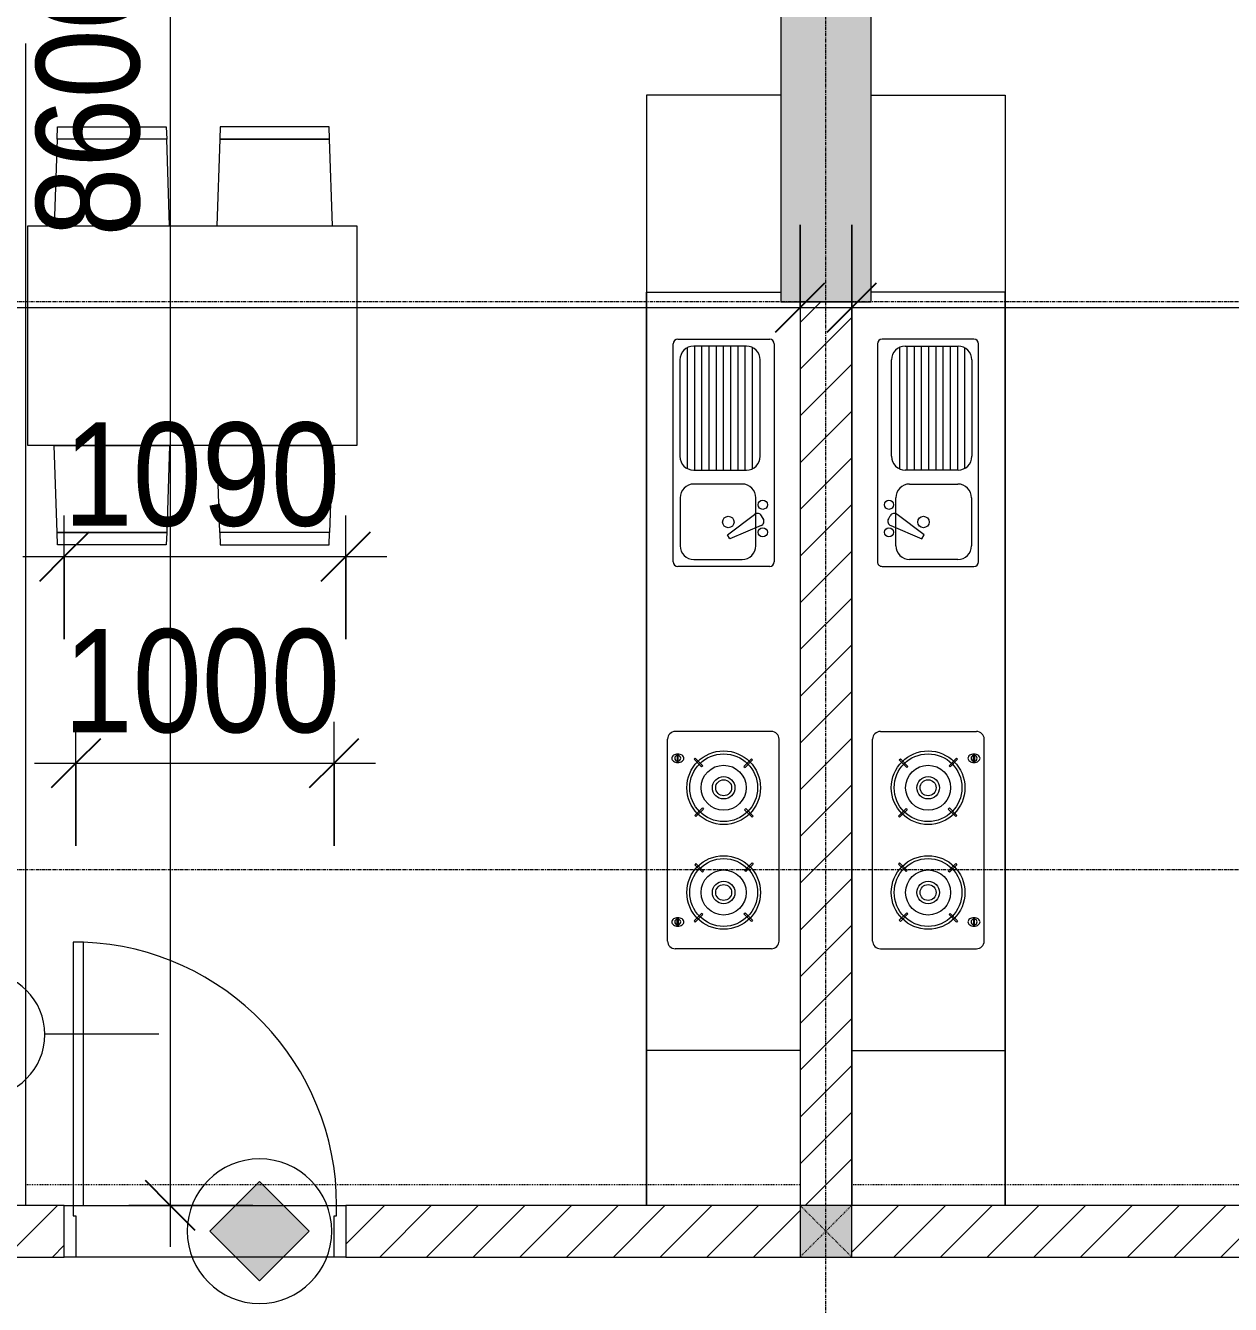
# Model space of a CAD drawing. Header units: millimetres. Extents: x 1591 to 240306, y -15958 to 82755.
# Drawn here: x 99654 to 104321, y 35354 to 40307 of the extents above; entities that cross this region are included whole.
import ezdxf

# ---------------------------------------------------------------- set-up
doc = ezdxf.new("R2010")
doc.units = ezdxf.units.MM
for name, pattern in [('Dash', [6, 3, -3]), ('Dash 1_8_', [6.35, 3.175, -3.175]), ('Grid Line', [22.225, 12.7, -3.175, 3.175, -3.175])]:
    doc.linetypes.add(name, pattern=pattern)
for name, color, linetype, lineweight in [('0-1', 7, 'Continuous', 5), ('A-ANNO-DIMS', 211, 'Continuous', 9), ('A-ANNO-DIMS-160', 211, 'Continuous', 9), ('A-ANNO-NOTE', 131, 'Continuous', 9), ('A-AREA', 32, 'Dash 1_8_', 9), ('A-DETL-GENF-2', 1, 'Continuous', 9), ('A-DOOR-3', 1, 'Continuous', 9), ('A-DOOR-FRAM-1', 1, 'Continuous', 9), ('A-DOOR-IDEN', 31, 'Continuous', 9), ('A-FLOR-2', 9, 'Continuous', 9), ('A-WALL', 113, 'Continuous', 9), ('A-WALL-3', 113, 'Continuous', 18), ('A-WALL-PATT-2', 111, 'Continuous', 9), ('I-FURN', 30, 'Continuous', 9), ('I-FURN-1', 254, 'Continuous', 9), ('S-COLS', 52, 'Continuous', 9), ('S-COLS-1', 52, 'Continuous', 5), ('S-COLS-2', 7, 'Continuous', 18), ('S-COLS-5', 52, 'Continuous', 18), ('S-COLS-HDLN', 52, 'Dash', 9), ('S-GRID-1', 1, 'Grid Line', 9)]:
    doc.layers.add(name, color=color, linetype=linetype, lineweight=lineweight)
doc.styles.add('UTM Avo', font='UTM Avo.ttf', dxfattribs={"width": 0.9, "height": 400})
doc.dimstyles.new('1_Dim_chi_tiet_2_5', dxfattribs={"dimscale": 304.8, "dimtxt": 399.720379, "dimasz": 0.629921, "dimexe": 0.524934, "dimexo": 0.0625, "dimgap": 0.052493, "dimtad": 1, "dimdec": 0, "dimrnd": 5, "dimzin": 0, "dimdsep": 46, "dimtxsty": 'UTM Avo', "dimblk1": 'OBLIQUE', "dimblk2": 'OBLIQUE', "dimsah": 1, "dimcen": 0.09, "dimdle": 0.524934, "dimazin": 0, "dimtfac": 1, "dimtdec": 4, "dimtix": 1, "dimtmove": 0, "dimatfit": 3, "dimfxl": 1.049869, "dimfxlon": 1, "dimtvp": 1, "dimtolj": 1, "dimtzin": 0, "dimarcsym": 2})
doc.dimstyles.new('1_Dim_chi_tiet_2_5_1', dxfattribs={"dimscale": 304.8, "dimtxt": 399.720379, "dimasz": 0.629921, "dimexe": 0.524934, "dimexo": 0.0625, "dimgap": 0.052493, "dimtad": 1, "dimdec": 0, "dimrnd": 5, "dimzin": 0, "dimdsep": 46, "dimtxsty": 'UTM Avo', "dimblk1": 'OBLIQUE', "dimblk2": 'OBLIQUE', "dimsah": 1, "dimcen": 0.09, "dimdle": 0.524934, "dimazin": 0, "dimtfac": 1, "dimtdec": 4, "dimtix": 1, "dimtmove": 0, "dimatfit": 3, "dimfxl": 1.049869, "dimfxlon": 1, "dimtvp": 1, "dimtolj": 1, "dimtzin": 0, "dimarcsym": 2})
pattern_1 = [(45, (11001.35, 0), (-90.50967, 90.50967), [])]

# ---------------------------------------------------------------- blocks, each defined once
blk = doc.blocks.new('NCV_TKTC_KET CAU_rvt-1-TKCS_MB TẦNG 3-4')
at = {"layer": 'S-COLS-1'}
blk.add_hatch(color=256, dxfattribs=at).paths.add_polyline_path([(91927.6, 39236.9), (91927.6, 40536.9), (91577.6, 40536.9), (91577.6, 39236.9)])
at = {"layer": 'S-COLS-2'}
for p, q in [((91577.6, 40536.9), (91577.6, 39236.9)), ((91927.6, 39236.9), (91927.6, 40536.9)), ((91577.6, 39236.9), (91927.6, 39236.9))]:
    blk.add_line(p, q, dxfattribs=at)
blk = doc.blocks.new('HE BEP A - HE BEP A-V185-TKCS_MB TẦNG 3-4')
at = {"layer": 'I-FURN'}
for p, q in [((3.5, -11), (765.9, -11)), ((3.5, -530.3), (3.5, -11)), ((765.9, -11), (765.9, -530.3)), ((765.9, -11), (765.9, -530.3)), ((4303.1, -11), (765.9, -11)), ((3703.5, -605.3), (3703.5, -11)), ((3279.1, -92.2), (2497.5, -92.2)), ((948.4, -131.7), (948.4, -487.8)), ((1810.5, -114.2), (965.9, -114.2)), ((1028.4, -139.9), (1401.8, -139.9)), ((1562.5, -140.8), (1747.9, -140.8)), ((1828, -487.8), (1828, -131.7)), ((2467.5, -494.2), (2467.5, -122.2)), ((2555.1, -129.3), (2587.6, -129.3)), ((2555.1, -133.3), (2555.1, -129.3)), ((2587.6, -133.3), (2555.1, -133.3)), ((2587.6, -129.3), (2587.6, -133.3)), ((3189, -129.3), (3189, -133.3)), ((3221.5, -129.3), (3189, -129.3)), ((3189, -133.3), (3221.5, -133.3)), ((3221.5, -133.3), (3221.5, -129.3)), ((3309.1, -494.2), (3309.1, -122.2)), ((975, -397.7), (975, -193.3)), ((975, -195.9), (1455.1, -195.9)), ((981.5, -167.9), (1448.7, -167.9)), ((1455.1, -193.3), (1455.1, -397.7)), ((1509.1, -380.9), (1509.1, -194.2)), ((1801.3, -194.2), (1801.3, -380.9)), ((2575.3, -194.9), (2570.9, -199.3)), ((2604.4, -224), (2575.3, -194.9)), ((2792.8, -197.7), (2763.7, -226.8)), ((2797.2, -202), (2792.8, -197.7)), ((2979.4, -202), (2983.8, -197.7)), ((2983.8, -197.7), (3012.9, -226.8)), ((3172.2, -224), (3201.4, -194.9)), ((3201.4, -194.9), (3205.8, -199.3)), ((975, -223.9), (1455.1, -223.9)), ((2570.9, -199.3), (2600, -228.4)), ((2600, -228.4), (2604.4, -224)), ((2763.7, -226.8), (2768.1, -231.2)), ((2768.1, -231.2), (2797.2, -202)), ((3008.5, -231.2), (2979.4, -202)), ((3012.9, -226.8), (3008.5, -231.2)), ((3176.6, -228.4), (3172.2, -224)), ((3205.8, -199.3), (3176.6, -228.4)), ((975, -251.9), (1455.1, -251.9)), ((975, -279.9), (1455.1, -279.9)), ((975, -307.9), (1455.1, -307.9)), ((975, -335.9), (1455.1, -335.9)), ((1706.2, -324.4), (1627.3, -429.4)), ((1670.1, -454.1), (1721.6, -333.3)), ((1721.6, -333.3), (1706.2, -324.4)), ((975, -363.9), (1455.1, -363.9)), ((975, -391.9), (1455.1, -391.9)), ((2573.6, -416.8), (2602.8, -387.7)), ((2607.1, -392.1), (2578, -421.2)), ((2602.8, -387.7), (2607.1, -392.1)), ((2766.5, -394.9), (2770.8, -390.5)), ((2795.6, -424), (2766.5, -394.9)), ((2770.8, -390.5), (2800, -419.6)), ((3005.8, -390.5), (2976.7, -419.6)), ((2981.1, -424), (3010.2, -394.9)), ((3010.2, -394.9), (3005.8, -390.5)), ((3173.9, -387.7), (3169.5, -392.1)), ((3169.5, -392.1), (3198.6, -421.2)), ((3203, -416.8), (3173.9, -387.7)), ((979.9, -419.9), (1450.3, -419.9)), ((1747.9, -434.2), (1562.5, -434.2)), ((2578, -421.2), (2573.6, -416.8)), ((2800, -419.6), (2795.6, -424)), ((2976.7, -419.6), (2981.1, -424)), ((3198.6, -421.2), (3203, -416.8)), ((1401.8, -451.1), (1028.4, -451.1)), ((1644.6, -463.3), (1632.2, -456.1)), ((965.9, -505.3), (1810.5, -505.3)), ((3279.1, -524.2), (2497.5, -524.2))]:
    blk.add_line(p, q, dxfattribs=at)
for centre, radius in [((2685.4, -309.4), 142.6), ((2685.4, -309.4), 131.3), ((3091.2, -309.4), 142.6), ((3091.2, -309.4), 131.3), ((2685.4, -309.4), 87.2), ((3091.2, -309.4), 87.2), ((2685.4, -309.4), 43.6), ((2685.4, -309.4), 30.9), ((3091.2, -309.4), 43.6), ((3091.2, -309.4), 30.9), ((1656.3, -327.5), 22.2), ((1589.4, -460.9), 17.8), ((1696.1, -460.9), 17.8)]:
    blk.add_circle(centre, radius, dxfattribs=at)
for centre, radius, start, end in [((2497.5, -122.2), 30, 90, 180), ((3279.1, -122.2), 30, 360, 90), ((965.9, -131.7), 17.5, 90, 180), ((1028.4, -193.3), 53.3, 90, 180), ((1401.8, -193.3), 53.3, 0, 90), ((1562.5, -194.2), 53.3, 90, 180), ((1747.9, -194.2), 53.3, 0, 90), ((1810.5, -131.7), 17.5, 0, 90), ((2588.6, -131.7), 33.5, 163.9419, 180), ((2588.6, -131.7), 33.5, 180, 196.0581), ((2580.1, -129.2), 24.7, 145.204, 163.9419), ((2580.1, -134.1), 24.7, 196.0581, 214.796), ((2571.3, -131.3), 11.6, 9.7177, 170.2823), ((2571.3, -131.3), 11.6, 189.9102, 350.0898), ((2574.8, -125.5), 18.1, 120.7976, 145.204), ((2574.8, -137.9), 18.1, 214.796, 239.2024), ((2571.4, -119.8), 11.5, 90, 120.7976), ((2571.4, -119.8), 11.5, 59.2024, 90), ((2568, -125.5), 18.1, 34.796, 59.2024), ((2568, -137.9), 18.1, 300.7976, 325.204), ((2562.6, -129.2), 24.7, 16.0581, 34.796), ((2562.6, -134.1), 24.7, 325.204, 343.9419), ((2554.1, -131.7), 33.5, 0, 16.0581), ((2554.1, -131.7), 33.5, 343.9419, 0), ((3222.5, -131.7), 33.5, 163.9419, 180), ((3222.5, -131.7), 33.5, 180, 196.0581), ((3214, -129.2), 24.7, 145.204, 163.9419), ((3214, -134.1), 24.7, 196.0581, 214.796), ((3208.7, -125.5), 18.1, 120.7976, 145.204), ((3208.7, -137.9), 18.1, 214.796, 239.2024), ((3205.3, -131.3), 11.6, 9.7177, 170.2823), ((3205.3, -131.3), 11.6, 189.9102, 350.0898), ((3205.3, -119.8), 11.5, 90, 120.7976), ((3205.3, -119.8), 11.5, 59.2024, 90), ((3201.9, -125.5), 18.1, 34.796, 59.2024), ((3201.9, -137.9), 18.1, 300.7976, 325.204), ((3196.5, -129.2), 24.7, 16.0581, 34.796), ((3196.5, -134.1), 24.7, 325.204, 343.9419), ((3188, -131.7), 33.5, 0, 16.0581), ((3188, -131.7), 33.5, 343.9419, 0), ((2571.4, -143.6), 11.5, 239.2024, 270), ((2571.4, -143.6), 11.5, 270, 300.7976), ((3205.3, -143.6), 11.5, 239.2024, 270), ((3205.3, -143.6), 11.5, 270, 300.7976), ((1562.5, -380.9), 53.3, 180, 270), ((1747.9, -380.9), 53.3, 270, 0), ((1028.4, -397.7), 53.3, 180, 270), ((1401.8, -397.7), 53.3, 270, 0), ((1641, -440.7), 17.8, 140.5382, 240.0479), ((965.9, -487.8), 17.5, 180, 270), ((1653.4, -447.9), 17.8, 240.0479, 339.4621), ((1810.5, -487.8), 17.5, 270, 0), ((2497.5, -494.2), 30, 180, 270), ((3279.1, -494.2), 30, 270, 0)]:
    blk.add_arc(centre, radius, start, end, dxfattribs=at)
at = {"layer": 'I-FURN-1'}
for p, q in [((3.5, -11), (4303.1, -11)), ((3.5, -530.3), (3.5, -11))]:
    blk.add_line(p, q, dxfattribs=at)
blk = doc.blocks.new('HE BEP A - HE BEP A-V177-TKCS_MB TẦNG 3-4')
at = {"layer": 'I-FURN'}
for p, q in [((3703.5, 605.3), (3703.5, 11)), ((3.5, 530.3), (3.5, 11)), ((765.9, 11), (765.9, 530.3)), ((765.9, 11), (765.9, 530.3)), ((965.9, 505.3), (1810.5, 505.3)), ((3279.1, 524.2), (2497.5, 524.2)), ((948.4, 131.7), (948.4, 487.8)), ((1401.8, 451.1), (1028.4, 451.1)), ((1644.6, 463.3), (1632.2, 456.1)), ((1670.1, 454.1), (1721.6, 333.3)), ((1828, 487.8), (1828, 131.7)), ((2467.5, 494.2), (2467.5, 122.2)), ((3309.1, 494.2), (3309.1, 122.2)), ((975, 397.7), (975, 193.3)), ((979.9, 419.9), (1450.3, 419.9)), ((1455.1, 193.3), (1455.1, 397.7)), ((1747.9, 434.2), (1562.5, 434.2)), ((1706.2, 324.4), (1627.3, 429.4)), ((2578, 421.2), (2573.6, 416.8)), ((2573.6, 416.8), (2602.8, 387.7)), ((2607.1, 392.1), (2578, 421.2)), ((2795.6, 424), (2766.5, 394.9)), ((2770.8, 390.5), (2800, 419.6)), ((2800, 419.6), (2795.6, 424)), ((2976.7, 419.6), (2981.1, 424)), ((3005.8, 390.5), (2976.7, 419.6)), ((2981.1, 424), (3010.2, 394.9)), ((3169.5, 392.1), (3198.6, 421.2)), ((3203, 416.8), (3173.9, 387.7)), ((3198.6, 421.2), (3203, 416.8)), ((975, 391.9), (1455.1, 391.9)), ((975, 363.9), (1455.1, 363.9)), ((1509.1, 380.9), (1509.1, 194.2)), ((1801.3, 194.2), (1801.3, 380.9)), ((2602.8, 387.7), (2607.1, 392.1)), ((2766.5, 394.9), (2770.8, 390.5)), ((3010.2, 394.9), (3005.8, 390.5)), ((3173.9, 387.7), (3169.5, 392.1)), ((975, 335.9), (1455.1, 335.9)), ((975, 307.9), (1455.1, 307.9)), ((1721.6, 333.3), (1706.2, 324.4)), ((975, 279.9), (1455.1, 279.9)), ((975, 251.9), (1455.1, 251.9)), ((975, 223.9), (1455.1, 223.9)), ((2570.9, 199.3), (2600, 228.4)), ((2575.3, 194.9), (2570.9, 199.3)), ((2604.4, 224), (2575.3, 194.9)), ((2600, 228.4), (2604.4, 224)), ((2763.7, 226.8), (2768.1, 231.2)), ((2792.8, 197.7), (2763.7, 226.8)), ((2768.1, 231.2), (2797.2, 202)), ((2797.2, 202), (2792.8, 197.7)), ((3008.5, 231.2), (2979.4, 202)), ((2979.4, 202), (2983.8, 197.7)), ((2983.8, 197.7), (3012.9, 226.8)), ((3012.9, 226.8), (3008.5, 231.2)), ((3176.6, 228.4), (3172.2, 224)), ((3172.2, 224), (3201.4, 194.9)), ((3205.8, 199.3), (3176.6, 228.4)), ((3201.4, 194.9), (3205.8, 199.3)), ((975, 195.9), (1455.1, 195.9)), ((981.5, 167.9), (1448.7, 167.9)), ((1810.5, 114.2), (965.9, 114.2)), ((1028.4, 139.9), (1401.8, 139.9)), ((1562.5, 140.8), (1747.9, 140.8)), ((2555.1, 133.3), (2555.1, 129.3)), ((2587.6, 133.3), (2555.1, 133.3)), ((2555.1, 129.3), (2587.6, 129.3)), ((2587.6, 129.3), (2587.6, 133.3)), ((3189, 129.3), (3189, 133.3)), ((3189, 133.3), (3221.5, 133.3)), ((3221.5, 129.3), (3189, 129.3)), ((3221.5, 133.3), (3221.5, 129.3)), ((3279.1, 92.2), (2497.5, 92.2)), ((3.5, 11), (765.9, 11)), ((4303.1, 11), (765.9, 11))]:
    blk.add_line(p, q, dxfattribs=at)
for centre, radius in [((1589.4, 460.9), 17.8), ((1696.1, 460.9), 17.8), ((2685.4, 309.4), 142.6), ((3091.2, 309.4), 142.6), ((2685.4, 309.4), 131.3), ((2685.4, 309.4), 87.2), ((3091.2, 309.4), 131.3), ((3091.2, 309.4), 87.2), ((1656.3, 327.5), 22.2), ((2685.4, 309.4), 43.6), ((3091.2, 309.4), 43.6), ((2685.4, 309.4), 30.9), ((3091.2, 309.4), 30.9)]:
    blk.add_circle(centre, radius, dxfattribs=at)
for centre, radius, start, end in [((965.9, 487.8), 17.5, 90, 180), ((1810.5, 487.8), 17.5, 0, 90), ((2497.5, 494.2), 30, 90, 180), ((3279.1, 494.2), 30, 360, 90), ((1028.4, 397.7), 53.3, 90, 180), ((1401.8, 397.7), 53.3, 360, 90), ((1641, 440.7), 17.8, 119.9521, 219.4618), ((1653.4, 447.9), 17.8, 20.5379, 119.9521), ((1562.5, 380.9), 53.3, 90, 180), ((1747.9, 380.9), 53.3, 360, 90), ((1028.4, 193.3), 53.3, 180, 270), ((1401.8, 193.3), 53.3, 270, 360), ((1562.5, 194.2), 53.3, 180, 270), ((1747.9, 194.2), 53.3, 270, 360), ((2574.8, 137.9), 18.1, 120.7976, 145.204), ((2571.4, 143.6), 11.5, 90, 120.7976), ((2571.4, 143.6), 11.5, 59.2024, 90), ((2568, 137.9), 18.1, 34.796, 59.2024), ((3208.7, 137.9), 18.1, 120.7976, 145.204), ((3205.3, 143.6), 11.5, 90, 120.7976), ((3205.3, 143.6), 11.5, 59.2024, 90), ((3201.9, 137.9), 18.1, 34.796, 59.2024), ((965.9, 131.7), 17.5, 180, 270), ((1810.5, 131.7), 17.5, 270, 360), ((2497.5, 122.2), 30, 180, 270), ((2588.6, 131.7), 33.5, 163.9419, 180), ((2588.6, 131.7), 33.5, 180, 196.0581), ((2580.1, 134.1), 24.7, 145.204, 163.9419), ((2580.1, 129.2), 24.7, 196.0581, 214.796), ((2571.3, 131.3), 11.6, 9.9102, 170.0898), ((2571.3, 131.3), 11.6, 189.7177, 350.2823), ((2574.8, 125.5), 18.1, 214.796, 239.2024), ((2571.4, 119.8), 11.5, 239.2024, 270), ((2571.4, 119.8), 11.5, 270, 300.7976), ((2568, 125.5), 18.1, 300.7976, 325.204), ((2562.6, 134.1), 24.7, 16.0581, 34.796), ((2562.6, 129.2), 24.7, 325.204, 343.9419), ((2554.1, 131.7), 33.5, 0, 16.0581), ((2554.1, 131.7), 33.5, 343.9419, 0), ((3222.5, 131.7), 33.5, 163.9419, 180), ((3222.5, 131.7), 33.5, 180, 196.0581), ((3214, 134.1), 24.7, 145.204, 163.9419), ((3214, 129.2), 24.7, 196.0581, 214.796), ((3208.7, 125.5), 18.1, 214.796, 239.2024), ((3205.3, 131.3), 11.6, 9.9102, 170.0898), ((3205.3, 131.3), 11.6, 189.7177, 350.2823), ((3205.3, 119.8), 11.5, 239.2024, 270), ((3205.3, 119.8), 11.5, 270, 300.7976), ((3201.9, 125.5), 18.1, 300.7976, 325.204), ((3196.5, 134.1), 24.7, 16.0581, 34.796), ((3196.5, 129.2), 24.7, 325.204, 343.9419), ((3188, 131.7), 33.5, 0, 16.0581), ((3188, 131.7), 33.5, 343.9419, 0), ((3279.1, 122.2), 30, 270, 360)]:
    blk.add_arc(centre, radius, start, end, dxfattribs=at)
at = {"layer": 'I-FURN-1'}
for p, q in [((3.5, 530.3), (3.5, 11)), ((3.5, 11), (4303.1, 11))]:
    blk.add_line(p, q, dxfattribs=at)
blk = doc.blocks.new('RES_BAN AN 1 - RES_BAN AN 1-885813-TKCS_MB TẦNG 3-4')
at = {"layer": 'I-FURN-1'}
for p, q in [((-425, 1275), (425, 1275)), ((-425, 0), (-425, 1275)), ((425, 1275), (425, 0)), ((-761.9, 1168.8), (-809.6, 1167.2)), ((-809.6, 1167.2), (-809.6, 745.3)), ((-425, 1180), (-761.9, 1168.8)), ((-761.9, 1168.8), (-761.9, 743.8)), ((-761.9, 743.8), (-761.9, 1168.8)), ((-425, 732.5), (-425, 1180)), ((425, 1180), (761.9, 1168.8)), ((425, 732.5), (425, 1180)), ((761.9, 1168.8), (761.9, 743.8)), ((761.9, 1168.8), (761.9, 743.8)), ((809.6, 1167.2), (761.9, 1168.8)), ((809.6, 745.3), (809.6, 1167.2)), ((-809.6, 745.3), (-761.9, 743.8)), ((-761.9, 743.8), (-425, 732.5)), ((761.9, 743.8), (425, 732.5)), ((761.9, 743.8), (809.6, 745.3)), ((-425, 549.7), (-761.9, 538.5)), ((-425, 102.3), (-425, 549.7)), ((425, 549.7), (761.9, 538.5)), ((425, 102.3), (425, 549.7)), ((-809.6, 536.9), (-761.9, 538.5)), ((-809.6, 115.1), (-809.6, 536.9)), ((-761.9, 538.5), (-761.9, 113.5)), ((-761.9, 538.5), (-761.9, 113.5)), ((761.9, 538.5), (761.9, 113.5)), ((761.9, 538.5), (809.6, 536.9)), ((761.9, 113.5), (761.9, 538.5)), ((809.6, 536.9), (809.6, 115.1)), ((-761.9, 113.5), (-809.6, 115.1)), ((-761.9, 113.5), (-425, 102.3)), ((761.9, 113.5), (425, 102.3)), ((809.6, 115.1), (761.9, 113.5)), ((425, 0), (-425, 0))]:
    blk.add_line(p, q, dxfattribs=at)
blk = doc.blocks.new('NCV_TKTC_TANG 3 - 4_rvt-2-TKCS_MB TẦNG 3-4')
at = {"layer": 'A-FLOR-2'}
for p, q in [((88652.7, 40236.9), (88652.7, 35737.4)), ((91852.6, 39236.9), (91852.6, 35737.4)), ((88837.6, 35737.4), (89857.6, 35737.4))]:
    blk.add_line(p, q, dxfattribs=at)
at = {"layer": 'I-FURN-1'}
for name, p, rotation in [('HE BEP A - HE BEP A-V177-TKCS_MB TẦNG 3-4', (91047.2, 40040.4), 270.0000000000001), ('HE BEP A - HE BEP A-V185-TKCS_MB TẦNG 3-4', (92457.9, 40040.4), 269.9999999999999), ('RES_BAN AN 1 - RES_BAN AN 1-885813-TKCS_MB TẦNG 3-4', (88660.8, 39105.7), 270.0000000000001)]:
    blk.add_blockref(name, p, dxfattribs=dict(at, rotation=rotation))
blk = doc.blocks.new('FD_05 - FD_05-1000x2200mm-835433-TKCS_MB TẦNG 3-4')
at = {"layer": 'A-DETL-GENF-2'}
for p, q in [((510, -100), (470, -100)), ((470, -100), (470, -1120)), ((510, -1120), (510, -100)), ((470, -1120), (510, -1120))]:
    blk.add_line(p, q, dxfattribs=at)
blk.add_arc((510, -100), 1020, 180, 267.7525, dxfattribs=at)
at = {"layer": 'A-DOOR-FRAM-1'}
for p, q in [((-545, 100), (-500, 100)), ((-545, -100), (-545, 100)), ((-500, 100), (-500, -60)), ((500, 100), (545, 100)), ((500, -60), (500, 100)), ((545, 100), (545, -100)), ((-500, -60), (-510, -60)), ((-510, -60), (-510, -100)), ((510, -60), (500, -60)), ((510, -100), (510, -60)), ((-510, -100), (-545, -100)), ((545, -100), (510, -100))]:
    blk.add_line(p, q, dxfattribs=at)
blk = doc.blocks.new('G1_SOF - BO TRU - 200x200-3054293-TKCS_MB TẦNG 3-4')
at = {"layer": 'S-COLS'}
blk.add_hatch(color=256, dxfattribs=at).paths.add_polyline_path([(100, -100), (100, 100), (-100, 100), (-100, -100)])
at = {"layer": 'S-COLS-5'}
for p, q in [((100, 100), (-100, 100)), ((-100, 100), (-100, -100)), ((100, -100), (100, 100)), ((-100, -100), (100, -100))]:
    blk.add_line(p, q, dxfattribs=at)
at = {"layer": 'S-COLS-HDLN'}
for p, q in [((100, 100), (-100, -100)), ((-100, 100), (100, -100))]:
    blk.add_line(p, q, dxfattribs=at)
blk = doc.blocks.new('DIMBLOCK117-TKCS_MB TẦNG 3-4')
at = {"layer": 'A-ANNO-DIMS-160'}
for p, q in [((99803.9, 37930), (99803.9, 38410)), ((100893.9, 37930), (100893.9, 38410)), ((99643.9, 38250), (101053.9, 38250)), ((99803.9, 38250), (99803.9, 37930)), ((100893.9, 38250), (100893.9, 37930))]:
    blk.add_line(p, q, dxfattribs=at)
at = {"layer": 'A-ANNO-DIMS-160', "lineweight": 25}
for p, q in [((99803.9, 38250), (99899.9, 38346)), ((100893.9, 38250), (100989.9, 38346)), ((99803.9, 38250), (99707.9, 38154)), ((100893.9, 38250), (100797.9, 38154))]:
    blk.add_line(p, q, dxfattribs=at)
at = {"layer": 'A-ANNO-DIMS-160', "color": 0, "insert": (99801.1, 38769.6), "char_height": 400, "width": 1314.636, "attachment_point": 1, "line_spacing_factor": 1.110334, "style": 'UTM Avo'}
blk.add_mtext('1090', dxfattribs=at)
blk = doc.blocks.new('_Oblique')
at = {"color": 0, "linetype": 'ByBlock', "lineweight": -2}
blk.add_line((-0.5, -0.5), (0.5, 0.5), dxfattribs=at)
blk = doc.blocks.new('DIMBLOCK138-TKCS_MB TẦNG 3-4')
at = {"layer": 'A-ANNO-DIMS-160'}
for p, q in [((99848.9, 37130), (99848.9, 37610)), ((100848.9, 37130), (100848.9, 37610)), ((99688.9, 37450), (101008.9, 37450)), ((99848.9, 37450), (99848.9, 37130)), ((100848.9, 37450), (100848.9, 37130))]:
    blk.add_line(p, q, dxfattribs=at)
at = {"layer": 'A-ANNO-DIMS-160', "lineweight": 25}
for p, q in [((99848.9, 37450), (99944.9, 37546)), ((100848.9, 37450), (100944.9, 37546)), ((99848.9, 37450), (99752.9, 37354)), ((100848.9, 37450), (100752.9, 37354))]:
    blk.add_line(p, q, dxfattribs=at)
at = {"layer": 'A-ANNO-DIMS-160', "color": 0, "insert": (99801.1, 37969.6), "char_height": 400, "width": 1314.636, "attachment_point": 1, "line_spacing_factor": 1.110334, "style": 'UTM Avo'}
blk.add_mtext('1000', dxfattribs=at)
blk = doc.blocks.new('HDNDCT_GHI CHÚ CỬA CHỐNG CHÁY EI30 - HDNDCT_GHI CHÚ CỬA CHỐNG CHÁY EI30-2461928-TKCS_MB TẦNG 3-4')
at = {"layer": 'A-ANNO-NOTE'}
blk.add_hatch(color=256, dxfattribs=at).paths.add_polyline_path([(-1.2, 0), (0, 1.2), (1.2, 0), (0, -1.2)])
for p, q in [((0, 1.2), (-1.2, 0)), ((1.2, 0), (0, 1.2)), ((-1.2, 0), (0, -1.2)), ((0, -1.2), (1.2, 0))]:
    blk.add_line(p, q, dxfattribs=at)
for start, end in [(360, 180), (180, 360)]:
    blk.add_arc((0, 0), 1.75, start, end, dxfattribs=at)
blk = doc.blocks.new('DIMBLOCK230-TKCS_MB TẦNG 3-4')
at = {"layer": 'A-ANNO-DIMS-160'}
for p, q in [((99803.9, 37930), (99803.9, 38410)), ((100893.9, 37930), (100893.9, 38410)), ((99643.9, 38250), (101053.9, 38250)), ((99803.9, 38250), (99803.9, 37930)), ((100893.9, 38250), (100893.9, 37930))]:
    blk.add_line(p, q, dxfattribs=at)
at = {"layer": 'A-ANNO-DIMS-160', "lineweight": 25}
for p, q in [((99803.9, 38250), (99899.9, 38346)), ((100893.9, 38250), (100989.9, 38346)), ((99803.9, 38250), (99707.9, 38154)), ((100893.9, 38250), (100797.9, 38154))]:
    blk.add_line(p, q, dxfattribs=at)
at = {"layer": 'A-ANNO-DIMS-160', "color": 0, "insert": (99801.1, 38769.6), "char_height": 400, "width": 1314.636, "attachment_point": 1, "line_spacing_factor": 1.110334, "style": 'UTM Avo'}
blk.add_mtext('1090', dxfattribs=at)
blk = doc.blocks.new('DIMBLOCK252-TKCS_MB TẦNG 3-4')
at = {"layer": 'A-ANNO-DIMS-160'}
for p, q in [((99848.9, 37130), (99848.9, 37610)), ((100848.9, 37130), (100848.9, 37610)), ((99688.9, 37450), (101008.9, 37450)), ((99848.9, 37450), (99848.9, 37130)), ((100848.9, 37450), (100848.9, 37130))]:
    blk.add_line(p, q, dxfattribs=at)
at = {"layer": 'A-ANNO-DIMS-160', "lineweight": 25}
for p, q in [((99848.9, 37450), (99944.9, 37546)), ((100848.9, 37450), (100944.9, 37546)), ((99848.9, 37450), (99752.9, 37354)), ((100848.9, 37450), (100752.9, 37354))]:
    blk.add_line(p, q, dxfattribs=at)
at = {"layer": 'A-ANNO-DIMS-160', "color": 0, "insert": (99801.1, 37969.6), "char_height": 400, "width": 1314.636, "attachment_point": 1, "line_spacing_factor": 1.110334, "style": 'UTM Avo'}
blk.add_mtext('1000', dxfattribs=at)
blk = doc.blocks.new('STN_Door Tag - STN_Door Tag-1788670-TKCS_MB TẦNG 3-4')
at = {"layer": 'A-DOOR-IDEN'}
for p, q in [((-3.37, 1.495), (3.431, 1.495)), ((-3.37, -1.524), (3.431, -1.524))]:
    blk.add_line(p, q, dxfattribs=at)
for centre, start, end in [((-3.37, -0.015), 90, 270), ((3.431, -0.015), 270, 90)]:
    blk.add_arc(centre, 1.509, start, end, dxfattribs=at)
blk = doc.blocks.new('DIMBLOCK339-TKCS_MB TẦNG 3-4')
at = {"layer": 'A-ANNO-DIMS-160'}
for p, q in [((94653.9, 39534.8), (94653.9, 39054.8)), ((94653.9, 39214.8), (94653.9, 39534.8)), ((102653.9, 39534.8), (102653.9, 39054.8)), ((102653.9, 39214.8), (102653.9, 39534.8)), ((94493.9, 39214.8), (102813.9, 39214.8))]:
    blk.add_line(p, q, dxfattribs=at)
at = {"layer": 'A-ANNO-DIMS-160', "lineweight": 25}
for p, q in [((94653.9, 39214.8), (94749.9, 39310.8)), ((102653.9, 39214.8), (102749.9, 39310.8)), ((94653.9, 39214.8), (94557.9, 39118.8)), ((102653.9, 39214.8), (102557.9, 39118.8))]:
    blk.add_line(p, q, dxfattribs=at)
at = {"layer": 'A-ANNO-DIMS-160', "color": 0, "insert": (98106.1, 39734.4), "char_height": 400, "width": 1314.636, "attachment_point": 1, "line_spacing_factor": 1.110334, "style": 'UTM Avo'}
blk.add_mtext('8000', dxfattribs=at)
blk = doc.blocks.new('DIMBLOCK340-TKCS_MB TẦNG 3-4')
at = {"layer": 'A-ANNO-DIMS-160'}
for p, q in [((102853.9, 39534.8), (102853.9, 39054.8)), ((102853.9, 39214.8), (102853.9, 39534.8)), ((110853.9, 39534.8), (110853.9, 39054.8)), ((110853.9, 39214.8), (110853.9, 39534.8)), ((102693.9, 39214.8), (111013.9, 39214.8))]:
    blk.add_line(p, q, dxfattribs=at)
at = {"layer": 'A-ANNO-DIMS-160', "lineweight": 25}
for p, q in [((102853.9, 39214.8), (102949.9, 39310.8)), ((110853.9, 39214.8), (110949.9, 39310.8)), ((102853.9, 39214.8), (102757.9, 39118.8)), ((110853.9, 39214.8), (110757.9, 39118.8))]:
    blk.add_line(p, q, dxfattribs=at)
at = {"layer": 'A-ANNO-DIMS-160', "color": 0, "insert": (106306.1, 39734.4), "char_height": 400, "width": 1314.636, "attachment_point": 1, "line_spacing_factor": 1.110334, "style": 'UTM Avo'}
blk.add_mtext('8000', dxfattribs=at)
blk = doc.blocks.new('DIMBLOCK382-TKCS_MB TẦNG 3-4')
at = {"layer": 'A-ANNO-DIMS-160'}
for p, q in [((100214.1, 44496.9), (100214.1, 35577.4)), ((100534.1, 44336.9), (100054.1, 44336.9)), ((100214.1, 44336.9), (100534.1, 44336.9)), ((100534.1, 35737.4), (100054.1, 35737.4)), ((100214.1, 35737.4), (100534.1, 35737.4))]:
    blk.add_line(p, q, dxfattribs=at)
at = {"layer": 'A-ANNO-DIMS-160', "lineweight": 25}
for p, q in [((100214.1, 44336.9), (100118.1, 44432.9)), ((100214.1, 44336.9), (100310.1, 44240.9)), ((100214.1, 35737.4), (100118.1, 35833.4)), ((100214.1, 35737.4), (100310.1, 35641.4))]:
    blk.add_line(p, q, dxfattribs=at)
at = {"layer": 'A-ANNO-DIMS-160', "color": 0, "insert": (99694.5, 39489.4), "char_height": 400, "width": 1314.636, "attachment_point": 1, "rotation": 90, "line_spacing_factor": 1.110334, "style": 'UTM Avo'}
blk.add_mtext('8600', dxfattribs=at)

msp = doc.modelspace()

# ---------------------------------------------------------------- hatches: boundary and pattern name
at = {"layer": 'A-WALL-PATT-2'}
h = msp.add_hatch(dxfattribs=at)
h.set_pattern_fill('FP_1', color=256, style=0, pattern_type=2)
h.set_pattern_definition(pattern_1)
h.paths.add_polyline_path([(102653.9, 35737.4), (102853.9, 35737.4), (102853.9, 39236.9), (102653.9, 39236.9), (102653.9, 38431.9)])
h = msp.add_hatch(dxfattribs=at)
h.set_pattern_fill('FP_1', color=256, style=0, pattern_type=2)
h.set_pattern_definition(pattern_1)
h.paths.add_polyline_path([(119053.9, 35537.4), (119053.9, 35737.4), (115413.9, 35737.4), (115413.9, 35537.4), (117088.8, 35537.4)])
h.paths.add_polyline_path([(112813.9, 35537.4), (112813.9, 35737.4), (111053.9, 35737.4), (111053.9, 35537.4)])
h.paths.add_polyline_path([(113903.9, 35537.4), (115213.9, 35537.4), (115213.9, 35737.4), (113903.9, 35737.4)])
h.paths.add_polyline_path([(110640.7, 35537.4), (110853.9, 35537.4), (110853.9, 35737.4), (106053.8, 35737.4), (106053.8, 35537.4), (107416.6, 35537.4)])
h.paths.add_polyline_path([(105804.6, 35537.4), (105853.8, 35537.4), (105853.8, 35737.4), (105703.9, 35737.4), (105703.9, 35537.4)])
h.paths.add_polyline_path([(102654, 35537.4), (102653.9, 35737.4), (100893.9, 35737.4), (100893.9, 35537.4), (100968.6, 35537.4)])
h.paths.add_polyline_path([(102854, 35537.4), (104613.9, 35537.4), (104613.9, 35737.4), (102854, 35737.4)])
h.paths.add_polyline_path([(97653.6, 35537.4), (97653.6, 35737.4), (94653.9, 35737.4), (94653.9, 35537.4)])
h.paths.add_polyline_path([(98550.5, 35537.4), (99803.9, 35537.4), (99803.9, 35737.4), (97853.6, 35737.4), (97853.6, 35537.4)])

# ---------------------------------------------------------------- linework, layer by layer
at = {"layer": 'A-AREA'}
for p, q in [((99653.9, 35818.8), (102059.6, 35818.8)), ((102059.6, 35818.8), (102653.9, 35818.8)), ((102853.9, 35818.8), (103448.3, 35818.8)), ((103448.3, 35818.8), (105853.9, 35818.8))]:
    msp.add_line(p, q, dxfattribs=at)
at = {"layer": 'A-DOOR-IDEN'}
msp.add_line((100170.3, 36400.7), (99728.9, 36400.6), dxfattribs=at)
at = {"layer": 'A-WALL'}
for p, q in [((99838.9, 35737.4), (100858.9, 35737.4)), ((100848.9, 35537.4), (99848.9, 35537.4))]:
    msp.add_line(p, q, dxfattribs=at)
at = {"layer": 'A-WALL-3'}
for p, q in [((102653.9, 39236.9), (102653.9, 35737.4)), ((102853.9, 39236.9), (102653.9, 39236.9)), ((102853.9, 35737.4), (102853.9, 39236.9)), ((99803.9, 35737.4), (97853.6, 35737.4)), ((99803.9, 35537.4), (99803.9, 35737.4)), ((102653.9, 35737.4), (100893.9, 35737.4)), ((100893.9, 35737.4), (100893.9, 35537.4)), ((104613.9, 35737.4), (102854, 35737.4)), ((97853.6, 35537.4), (99803.9, 35537.4)), ((100893.9, 35537.4), (102654, 35537.4)), ((102854, 35537.4), (104613.9, 35537.4))]:
    msp.add_line(p, q, dxfattribs=at)
at = {"layer": 'S-GRID-1'}
for p, q in [((102753.9, 19175.3), (102753.9, 76690.4)), ((139245.7, 39236.9), (45492.6, 39236.9)), ((139245.7, 37036.9), (45492.6, 37036.9))]:
    msp.add_line(p, q, dxfattribs=at)

# ---------------------------------------------------------------- block references
at = {"layer": '0-1'}
for name in ['NCV_TKTC_KET CAU_rvt-1-TKCS_MB TẦNG 3-4', 'NCV_TKTC_TANG 3 - 4_rvt-2-TKCS_MB TẦNG 3-4']:
    msp.add_blockref(name, (11001.4, 0), dxfattribs=at)
at = {"layer": 'A-ANNO-NOTE', "xscale": 160, "yscale": 160, "zscale": 160}
msp.add_blockref('HDNDCT_GHI CHÚ CỬA CHỐNG CHÁY EI30 - HDNDCT_GHI CHÚ CỬA CHỐNG CHÁY EI30-2461928-TKCS_MB TẦNG 3-4', (100560.1, 35637.4), dxfattribs=at)
at = {"layer": 'A-DOOR-3', "rotation": 180}
msp.add_blockref('FD_05 - FD_05-1000x2200mm-835433-TKCS_MB TẦNG 3-4', (100348.9, 35637.4), dxfattribs=at)
at = {"layer": 'A-DOOR-IDEN', "xscale": 159.9999999999999, "yscale": 159.9999999999999, "zscale": 159.9999999999999}
msp.add_blockref('STN_Door Tag - STN_Door Tag-1788670-TKCS_MB TẦNG 3-4', (98938.4, 36401.3), dxfattribs=at)
at = {"layer": 'S-COLS'}
msp.add_blockref('G1_SOF - BO TRU - 200x200-3054293-TKCS_MB TẦNG 3-4', (102754, 35637.4), dxfattribs=at)

# ---------------------------------------------------------------- dimensions: what is measured, and where the dimension line sits
at = {"layer": 'A-ANNO-DIMS'}
dim = msp.add_linear_dim(base=(100214.1093, 35737.3629), p1=(100534.1093, 44336.936), p2=(100534.1093, 35737.3629), angle=90, dimstyle='1_Dim_chi_tiet_2_5_1', override={"dimpost": '<>', "dimfxl": 8599.573178}, dxfattribs=at)
dim.commit()
dim.dimension.update_dxf_attribs({"geometry": 'DIMBLOCK382-TKCS_MB TẦNG 3-4', "text_midpoint": (99991.1173, 40037.1494)})
for base, p1, p2, dimstyle, override, picture, middle in [((102653.9, 39214.8), (94653.9, 39534.8), (102653.9, 39534.8), '1_Dim_chi_tiet_2_5_1', {"dimpost": '<>', "dimfxl": 8000}, 'DIMBLOCK339-TKCS_MB TẦNG 3-4', (98653.9, 39437.8)), ((110853.9, 39214.8), (102853.9, 39534.8), (110853.9, 39534.8), '1_Dim_chi_tiet_2_5_1', {"dimpost": '<>', "dimfxl": 8000}, 'DIMBLOCK340-TKCS_MB TẦNG 3-4', (106853.9, 39437.8)), ((100893.9, 38250), (99803.9, 37930), (100893.9, 37930), '1_Dim_chi_tiet_2_5', {"dimpost": '<>', "dimfxl": 1090}, 'DIMBLOCK117-TKCS_MB TẦNG 3-4', (100348.9, 38473)), ((100893.9, 38250), (99803.9, 37930), (100893.9, 37930), '1_Dim_chi_tiet_2_5', {"dimpost": '<>', "dimfxl": 1090}, 'DIMBLOCK230-TKCS_MB TẦNG 3-4', (100348.9, 38473)), ((100848.9, 37450), (99848.9, 37130), (100848.9, 37130), '1_Dim_chi_tiet_2_5', {"dimpost": '<>', "dimfxl": 1000}, 'DIMBLOCK138-TKCS_MB TẦNG 3-4', (100348.9, 37673)), ((100848.9, 37450), (99848.9, 37130), (100848.9, 37130), '1_Dim_chi_tiet_2_5', {"dimpost": '<>', "dimfxl": 1000}, 'DIMBLOCK252-TKCS_MB TẦNG 3-4', (100348.9, 37673))]:
    dim = msp.add_linear_dim(base=base, p1=p1, p2=p2, dimstyle=dimstyle, override=override, dxfattribs=at)
    dim.commit()
    dim.dimension.update_dxf_attribs({"geometry": picture, "text_midpoint": middle})

doc.saveas('drawing.dxf')
